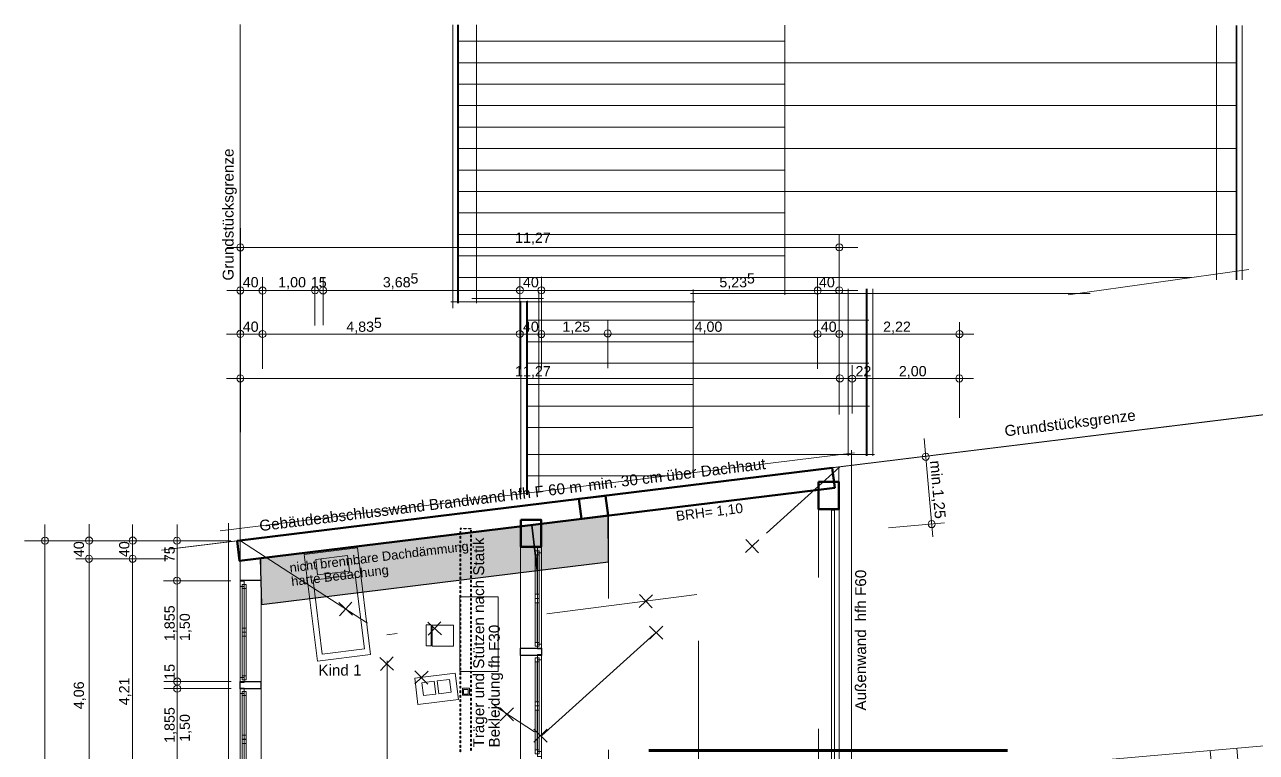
# Model space of a CAD drawing. Header units: millimetres. Extents: x 1502 to 41670, y -35 to 29713.
# Drawn here: x 1502 to 24478, y 16150 to 29713 of the extents above; entities that cross this region are included whole.
import ezdxf

# ---------------------------------------------------------------- set-up
doc = ezdxf.new("R2010")
doc.units = ezdxf.units.MM
doc.header["$LTSCALE"] = 50
doc.linetypes.add('PDF_56-4_56-4_0-0_0-0', pattern=[112.8, 56.4, -56.4, 0, 0])
doc.linetypes.add('PDF_564-4_176-4_70-6_176-4', pattern=[987.8, 564.4, -176.4, 70.6, -176.4])
for name, color, linetype in [('05_Linien_stark', 7, 'Continuous'), ('06_Linien_fein', 3, 'Continuous'), ('07_Bemassung', 6, 'Continuous'), ('08_Schnittlinie', 1, 'Continuous'), ('10_Text', 7, 'Continuous'), ('11_Sonstiges', 30, 'Continuous')]:
    doc.layers.add(name, color=color, linetype=linetype)
doc.styles.add('PLAN', font='arial.ttf')

msp = doc.modelspace()

# ---------------------------------------------------------------- hatches: boundary and pattern name
at = {"layer": '11_Sonstiges', "transparency": 33554559}
for points in [[(12389, 20558), (10961, 20383), (11064, 19538), (12393, 19702)], [(5918, 18907), (11064, 19538), (10961, 20383), (5895, 19761)]]:
    msp.add_hatch(color=7, dxfattribs=at).paths.add_polyline_path(points)

# ---------------------------------------------------------------- linework, layer by layer
at = {"layer": '05_Linien_stark', "lineweight": 15}
for p, q in [((5941, 25005), (5941, 24106)), ((6918, 25007), (6918, 24108)), ((6918, 25007), (6918, 24108)), ((7071, 25009), (7071, 24110)), ((10738, 25009), (10738, 24110)), ((10738, 25009), (10738, 24110)), ((11142, 25011), (11142, 24112)), ((16293, 25005), (16293, 24106)), ((5940, 24195), (5940, 23295)), ((10738, 24194), (10738, 23294)), ((10738, 24194), (10738, 23294)), ((11142, 24195), (11142, 23296)), ((12378, 24207), (12378, 23308)), ((16293, 24196), (16293, 23297)), ((4053, 19916), (34741, 23684)), ((4239, 19943), (34928, 23711)), ((16938, 23365), (16938, 22466)), ((18663, 20425), (17617, 20334)), ((2456, 19757), (3355, 19757)), ((2456, 19757), (3355, 19757)), ((2456, 19757), (3355, 19757)), ((2456, 19757), (3355, 19757)), ((3271, 19757), (4170, 19757)), ((3271, 19757), (4170, 19757)), ((3271, 19757), (4170, 19757)), ((3271, 19757), (4170, 19757)), ((4094, 19349), (5346, 19349)), ((4099, 17471), (5354, 17471)), ((4100, 17337), (5354, 17337))]:
    msp.add_line(p, q, dxfattribs=at)
at = {"layer": '05_Linien_stark', "lineweight": 20}
for p, q in [((16689, 21477), (16689, 20728)), ((5907, 19779), (5907, 19344)), ((5517, 19354), (5917, 19354))]:
    msp.add_line(p, q, dxfattribs=at)
at = {"layer": '05_Linien_stark', "lineweight": 50}
for points in [[(5466, 20089), (5511, 19718), (16612, 21081), (16566, 21452)], [(16313, 21189), (16690, 21189), (16690, 20680), (16313, 20680)], [(12384, 20562), (12339, 20933), (11842, 20872), (11887, 20501)], [(10758, 20484), (11135, 20484), (11135, 19983), (10758, 19983)]]:
    msp.add_lwpolyline(points, close=True, dxfattribs=at)
at = {"layer": '05_Linien_stark', "lineweight": 15}
for points in [[(16552, 20662), (16608, 20662), (16608, 8535), (16552, 8535)], [(8778, 17531), (8838, 17039), (9596, 17132), (9535, 17624)], [(8910, 17448), (8939, 17208), (9170, 17236), (9140, 17476)], [(9196, 17481), (9226, 17241), (9457, 17270), (9427, 17510)]]:
    msp.add_lwpolyline(points, close=True, dxfattribs=at)
at = {"layer": '05_Linien_stark', "lineweight": 20}
for points in [[(10751, 19978), (11140, 19978), (11140, 8054), (10751, 8054)], [(11026, 19906), (11101, 19906), (11101, 19018), (11026, 19018)], [(11026, 19832), (11101, 19832), (11101, 19095), (11026, 19095)], [(11066, 19968), (11141, 19968), (11141, 18167), (11066, 18167)], [(11066, 19868), (11141, 19868), (11141, 18076), (11066, 18076)], [(5522, 19359), (5914, 19359), (5914, 7456), (5522, 7456)], [(5522, 19338), (5597, 19338), (5597, 17542), (5522, 17542)], [(5522, 19238), (5597, 19238), (5597, 17451), (5522, 17451)], [(5561, 19203), (5636, 19203), (5636, 18467), (5561, 18467)], [(5562, 19277), (5637, 19277), (5637, 18391), (5562, 18391)], [(11026, 19015), (11101, 19015), (11101, 18126), (11026, 18126)], [(11026, 18939), (11101, 18939), (11101, 18200), (11026, 18200)], [(5562, 18387), (5637, 18387), (5637, 17501), (5562, 17501)], [(5561, 18312), (5636, 18312), (5636, 17575), (5561, 17575)], [(11066, 17971), (11141, 17971), (11141, 16164), (11066, 16164)], [(11026, 17909), (11101, 17909), (11101, 17018), (11026, 17018)], [(11026, 17835), (11101, 17835), (11101, 17094), (11026, 17094)], [(11066, 17871), (11141, 17871), (11141, 16072), (11066, 16072)], [(5522, 17347), (5597, 17347), (5597, 15544), (5522, 15544)], [(5522, 17246), (5597, 17246), (5597, 15452), (5522, 15452)], [(5562, 17285), (5637, 17285), (5637, 16395), (5562, 16395)], [(5561, 17211), (5636, 17211), (5636, 16472), (5561, 16472)], [(11026, 17014), (11101, 17014), (11101, 16122), (11026, 16122)], [(11026, 16938), (11101, 16938), (11101, 16196), (11026, 16196)], [(5561, 16317), (5636, 16317), (5636, 15577), (5561, 15577)], [(5562, 16392), (5637, 16392), (5637, 15502), (5562, 15502)]]:
    msp.add_lwpolyline(points, close=True, dxfattribs=at)
at = {"layer": '05_Linien_stark', "lineweight": 25}
for points in [[(10752, 18093), (11140, 18093), (11140, 17955), (10752, 17955)], [(5523, 17468), (5910, 17468), (5910, 17331), (5523, 17331)]]:
    msp.add_lwpolyline(points, close=True, dxfattribs=at)
at = {"layer": '06_Linien_fein', "lineweight": 9}
for p, q in [((9491, 24427), (9491, 29709)), ((9578, 24520), (9578, 29710)), ((9595, 24519), (9595, 29708)), ((9929, 24520), (9929, 29709)), ((15685, 24675), (15685, 29703)), ((23732, 24957), (23732, 29695)), ((24102, 24957), (24102, 29695)), ((24115, 24957), (24115, 29695)), ((24210, 24957), (24210, 29695)), ((9586, 29403), (15684, 29403)), ((9586, 29003), (24095, 29003)), ((9586, 28603), (15684, 28603)), ((9586, 28203), (24095, 28203)), ((9586, 27803), (15684, 27803)), ((9586, 27403), (24095, 27403)), ((9586, 27003), (15684, 27003)), ((9586, 26603), (24095, 26603)), ((9586, 26203), (15684, 26203)), ((9586, 25803), (24095, 25803)), ((9586, 25403), (15684, 25403)), ((24337, 25151), (20967, 24678)), ((9586, 25003), (23260, 25003)), ((9843, 24607), (11181, 24607)), ((11092, 20994), (11092, 24733)), ((13922, 24703), (21376, 24703)), ((13975, 21274), (13975, 24775)), ((16865, 21675), (16865, 24789)), ((17202, 21675), (17202, 24789)), ((17220, 21675), (17220, 24789)), ((17324, 21675), (17324, 24788)), ((9449, 24545), (14004, 24545)), ((10756, 20950), (10756, 24560)), ((10861, 20951), (10861, 24562)), ((10882, 20952), (10882, 24563)), ((10881, 24203), (17246, 24203)), ((10882, 23803), (13983, 23803)), ((10878, 23403), (17246, 23403)), ((10882, 23003), (13980, 23003)), ((10882, 22603), (17264, 22603)), ((10882, 22203), (13980, 22203)), ((5148, 20280), (16980, 21732)), ((10882, 21703), (17353, 21703)), ((16924, 7311), (16924, 21782)), ((10882, 21303), (13490, 21303)), ((16694, 7793), (16694, 21088)), ((5303, 6522), (5303, 20419)), ((11064, 19092), (11064, 19835)), ((5599, 18465), (5599, 19206)), ((11064, 18196), (11064, 18941)), ((5599, 17571), (5599, 18314)), ((11064, 17092), (11064, 17838)), ((5599, 16470), (5599, 17213)), ((11064, 16193), (11064, 16941)), ((16721, 15581), (29635, 16711)), ((5599, 15573), (5599, 16319)), ((24279, 8423), (23618, 16178)), ((24777, 8461), (24115, 16229))]:
    msp.add_line(p, q, dxfattribs=at)
at = {"layer": '06_Linien_fein', "linetype": 'PDF_56-4_56-4_0-0_0-0', "lineweight": 9}
for p, q in [((11148, 16463), (16700, 21462)), ((12392, 7739), (12392, 20567)), ((16307, 8130), (16307, 20668)), ((14069, 9770), (14069, 19105)), ((8267, 9393), (8267, 18310)), ((11147, 12158), (11147, 16591))]:
    msp.add_line(p, q, dxfattribs=at)
at = {"layer": '06_Linien_fein', "lineweight": 5}
for p, q in [((14949, 19873), (15197, 20112)), ((14949, 19873), (15197, 20112)), ((15193, 19868), (14953, 20117)), ((15193, 19868), (14953, 20117)), ((12964, 18847), (13213, 19087)), ((12964, 18847), (13213, 19087)), ((13208, 18843), (12968, 19092)), ((13208, 18843), (12968, 19092)), ((7616, 18706), (7363, 18942)), ((7616, 18706), (7363, 18942)), ((7372, 18697), (7607, 18950)), ((7372, 18697), (7607, 18950)), ((9276, 18341), (9023, 18577)), ((9276, 18341), (9023, 18577)), ((9031, 18333), (9267, 18585)), ((9031, 18333), (9267, 18585)), ((13159, 18258), (13404, 18502)), ((13404, 18258), (13159, 18502)), ((13159, 18258), (13404, 18502)), ((13404, 18258), (13159, 18502)), ((8137, 17676), (8373, 17928)), ((8137, 17676), (8373, 17928)), ((8381, 17684), (8129, 17920)), ((8381, 17684), (8129, 17920)), ((8779, 17424), (9027, 17664)), ((8779, 17424), (9027, 17664)), ((9023, 17420), (8783, 17668)), ((9023, 17420), (8783, 17668)), ((10374, 16734), (10619, 16979)), ((10619, 16734), (10374, 16979)), ((10374, 16734), (10619, 16979)), ((10619, 16734), (10374, 16979)), ((11003, 16337), (11247, 16582)), ((11247, 16337), (11003, 16582)), ((11003, 16337), (11247, 16582)), ((11247, 16337), (11003, 16582))]:
    msp.add_line(p, q, dxfattribs=at)
at = {"layer": '06_Linien_fein', "lineweight": 9}
for points in [[(6962, 17852), (7954, 17974), (7710, 19959), (6718, 19837)], [(6966, 19456), (7562, 19529), (7526, 19818), (6931, 19745)], [(7052, 17979), (7839, 18076), (7669, 19457), (6882, 19360)]]:
    msp.add_lwpolyline(points, close=True, dxfattribs=at)
at = {"layer": '06_Linien_fein', "lineweight": 5}
for points in [[(8992, 18525), (9083, 18525), (9083, 18132), (8992, 18132)], [(9106, 18521), (9500, 18521), (9500, 18128), (9106, 18128)]]:
    msp.add_lwpolyline(points, close=True, dxfattribs=at)
at = {"layer": '07_Bemassung', "lineweight": 15}
for p, q in [((5524, 2484), (5524, 29713)), ((5527, 25921), (5527, 22118)), ((16696, 25797), (16696, 22448)), ((5273, 25559), (17046, 25559)), ((5273, 24759), (17043, 24759)), ((18938, 24167), (18938, 22384)), ((5268, 23946), (19205, 23946)), ((5268, 23118), (19200, 23118)), ((18441, 20165), (18280, 22002)), ((1878, 6349), (1878, 20395)), ((2703, 6351), (2703, 20400)), ((3516, 6345), (3516, 20397)), ((4344, 6346), (4344, 20395)), ((1502, 20094), (5350, 20094))]:
    msp.add_line(p, q, dxfattribs=at)
at = {"layer": '07_Bemassung', "linetype": 'PDF_56-4_56-4_0-0_0-0', "lineweight": 9}
for p, q in [((5530, 20094), (11011, 16535)), ((14041, 19092), (8258, 18341))]:
    msp.add_line(p, q, dxfattribs=at)
at = {"layer": '07_Bemassung'}
for points in [[(9652, 20324), (9627, 20324), (9627, 20307), (9634, 20307), (9634, 20317), (9652, 20317)], [(9627, 20264), (9634, 20264), (9634, 20222), (9627, 20222)], [(9695, 20324), (9737, 20324), (9737, 20317), (9695, 20317)], [(9779, 20324), (9822, 20324), (9822, 20317), (9779, 20317)], [(9823, 20290), (9830, 20290), (9830, 20248), (9823, 20248)], [(9627, 20180), (9634, 20180), (9634, 20137), (9627, 20137)], [(9627, 20095), (9634, 20095), (9634, 20053), (9627, 20053)], [(9627, 20010), (9634, 20010), (9634, 19968), (9627, 19968)], [(9823, 20205), (9830, 20205), (9830, 20163), (9823, 20163)], [(9823, 20121), (9830, 20121), (9830, 20078), (9823, 20078)], [(9823, 20036), (9830, 20036), (9830, 19994), (9823, 19994)], [(9627, 19926), (9634, 19926), (9634, 19883), (9627, 19883)], [(9627, 19841), (9634, 19841), (9634, 19799), (9627, 19799)], [(9823, 19951), (9830, 19951), (9830, 19909), (9823, 19909)], [(9823, 19867), (9830, 19867), (9830, 19824), (9823, 19824)], [(9823, 19782), (9830, 19782), (9830, 19740), (9823, 19740)], [(9627, 19756), (9634, 19756), (9634, 19714), (9627, 19714)], [(9627, 19672), (9634, 19672), (9634, 19629), (9627, 19629)], [(9627, 19587), (9634, 19587), (9634, 19545), (9627, 19545)], [(9823, 19697), (9830, 19697), (9830, 19655), (9823, 19655)], [(9823, 19613), (9830, 19613), (9830, 19570), (9823, 19570)], [(9627, 19502), (9634, 19502), (9634, 19460), (9627, 19460)], [(9627, 19418), (9634, 19418), (9634, 19375), (9627, 19375)], [(9627, 19333), (9634, 19333), (9634, 19291), (9627, 19291)], [(9823, 19528), (9830, 19528), (9830, 19486), (9823, 19486)], [(9823, 19443), (9830, 19443), (9830, 19401), (9823, 19401)], [(9823, 19359), (9830, 19359), (9830, 19316), (9823, 19316)], [(9627, 19248), (9634, 19248), (9634, 19206), (9627, 19206)], [(9627, 19164), (9634, 19164), (9634, 19121), (9627, 19121)], [(9627, 19079), (9634, 19079), (9634, 19037), (9627, 19037)], [(9823, 19274), (9830, 19274), (9830, 19232), (9823, 19232)], [(9823, 19189), (9830, 19189), (9830, 19147), (9823, 19147)], [(9823, 19105), (9830, 19105), (9830, 19062), (9823, 19062)], [(9627, 18994), (9634, 18994), (9634, 18952), (9627, 18952)], [(9627, 18910), (9634, 18910), (9634, 18867), (9627, 18867)], [(9823, 19020), (9830, 19020), (9830, 18978), (9823, 18978)], [(9823, 18935), (9830, 18935), (9830, 18893), (9823, 18893)], [(9823, 18851), (9830, 18851), (9830, 18808), (9823, 18808)], [(9627, 18825), (9634, 18825), (9634, 18783), (9627, 18783)], [(9627, 18740), (9634, 18740), (9634, 18698), (9627, 18698)], [(9627, 18656), (9634, 18656), (9634, 18613), (9627, 18613)], [(9823, 18766), (9830, 18766), (9830, 18724), (9823, 18724)], [(9823, 18681), (9830, 18681), (9830, 18639), (9823, 18639)], [(9627, 18571), (9634, 18571), (9634, 18529), (9627, 18529)], [(9627, 18486), (9634, 18486), (9634, 18444), (9627, 18444)], [(9627, 18402), (9634, 18402), (9634, 18359), (9627, 18359)], [(9823, 18597), (9830, 18597), (9830, 18554), (9823, 18554)], [(9823, 18512), (9830, 18512), (9830, 18470), (9823, 18470)], [(9823, 18427), (9830, 18427), (9830, 18385), (9823, 18385)], [(9627, 18317), (9634, 18317), (9634, 18275), (9627, 18275)], [(9627, 18232), (9634, 18232), (9634, 18190), (9627, 18190)], [(9823, 18343), (9830, 18343), (9830, 18300), (9823, 18300)], [(9823, 18258), (9830, 18258), (9830, 18216), (9823, 18216)], [(9823, 18173), (9830, 18173), (9830, 18131), (9823, 18131)], [(9627, 18148), (9634, 18148), (9634, 18105), (9627, 18105)], [(9627, 18063), (9634, 18063), (9634, 18021), (9627, 18021)], [(9627, 17978), (9634, 17978), (9634, 17936), (9627, 17936)], [(9823, 18089), (9830, 18089), (9830, 18046), (9823, 18046)], [(9823, 18004), (9830, 18004), (9830, 17962), (9823, 17962)], [(9627, 17894), (9634, 17894), (9634, 17851), (9627, 17851)], [(9627, 17809), (9634, 17809), (9634, 17767), (9627, 17767)], [(9627, 17724), (9634, 17724), (9634, 17682), (9627, 17682)], [(9823, 17919), (9830, 17919), (9830, 17877), (9823, 17877)], [(9823, 17835), (9830, 17835), (9830, 17792), (9823, 17792)], [(9823, 17750), (9830, 17750), (9830, 17708), (9823, 17708)], [(9627, 17640), (9634, 17640), (9634, 17597), (9627, 17597)], [(9627, 17555), (9634, 17555), (9634, 17513), (9627, 17513)], [(9627, 17470), (9634, 17470), (9634, 17428), (9627, 17428)], [(9823, 17665), (9830, 17665), (9830, 17623), (9823, 17623)], [(9823, 17581), (9830, 17581), (9830, 17538), (9823, 17538)], [(9823, 17496), (9830, 17496), (9830, 17454), (9823, 17454)], [(9627, 17386), (9634, 17386), (9634, 17343), (9627, 17343)], [(9627, 17301), (9634, 17301), (9634, 17259), (9627, 17259)], [(9823, 17411), (9830, 17411), (9830, 17369), (9823, 17369)], [(9823, 17327), (9830, 17327), (9830, 17284), (9823, 17284)], [(9823, 17242), (9830, 17242), (9830, 17200), (9823, 17200)], [(9627, 17216), (9634, 17216), (9634, 17174), (9627, 17174)], [(9627, 17132), (9634, 17132), (9634, 17089), (9627, 17089)], [(9627, 17047), (9634, 17047), (9634, 17005), (9627, 17005)], [(9823, 17157), (9830, 17157), (9830, 17115), (9823, 17115)], [(9823, 17073), (9830, 17073), (9830, 17030), (9823, 17030)], [(9627, 16962), (9634, 16962), (9634, 16920), (9627, 16920)], [(9627, 16878), (9634, 16878), (9634, 16835), (9627, 16835)], [(9627, 16793), (9634, 16793), (9634, 16751), (9627, 16751)], [(9823, 16988), (9830, 16988), (9830, 16946), (9823, 16946)], [(9823, 16903), (9830, 16903), (9830, 16861), (9823, 16861)], [(9823, 16819), (9830, 16819), (9830, 16776), (9823, 16776)], [(9627, 16708), (9634, 16708), (9634, 16666), (9627, 16666)], [(9627, 16624), (9634, 16624), (9634, 16581), (9627, 16581)], [(9823, 16734), (9830, 16734), (9830, 16692), (9823, 16692)], [(9823, 16649), (9830, 16649), (9830, 16607), (9823, 16607)], [(9823, 16565), (9830, 16565), (9830, 16522), (9823, 16522)], [(9627, 16539), (9634, 16539), (9634, 16497), (9627, 16497)], [(9627, 16454), (9634, 16454), (9634, 16412), (9627, 16412)], [(9627, 16370), (9634, 16370), (9634, 16327), (9627, 16327)], [(9823, 16480), (9830, 16480), (9830, 16438), (9823, 16438)], [(9823, 16395), (9830, 16395), (9830, 16353), (9823, 16353)], [(9627, 16285), (9634, 16285), (9634, 16243), (9627, 16243)], [(9627, 16200), (9634, 16200), (9634, 16158), (9627, 16158)], [(9823, 16311), (9830, 16311), (9830, 16268), (9823, 16268)], [(9823, 16226), (9830, 16226), (9830, 16184), (9823, 16184)]]:
    msp.add_lwpolyline(points, close=True, dxfattribs=at)
at = {"layer": '07_Bemassung', "lineweight": 5}
msp.add_lwpolyline([(9621, 19050), (10336, 19050), (10336, 17659), (9621, 17659)], close=True, dxfattribs=at)
at = {"layer": '07_Bemassung', "lineweight": 20}
for points in [[(9667, 17343), (9797, 17343), (9797, 17213), (9667, 17213)], [(9687, 17323), (9777, 17323), (9777, 17233), (9687, 17233)]]:
    msp.add_lwpolyline(points, close=True, dxfattribs=at)
at = {"layer": '07_Bemassung', "lineweight": 18}
for centre in [(5526, 25560), (16698, 25563), (5525, 24759), (5940, 24757), (6918, 24762), (7070, 24759), (10739, 24764), (11141, 24761), (16293, 24757), (16697, 24760), (5524, 23950), (5940, 23946), (10738, 23948), (11141, 23945), (12378, 23957), (16292, 23946), (16698, 23947), (18939, 23945), (5524, 23119), (16709, 23119), (16938, 23115), (18937, 23118), (18310, 21658), (18421, 20404), (1881, 20095), (2705, 20097), (3519, 20097), (4343, 20094), (2701, 19757), (2701, 19757), (3516, 19758), (3516, 19758), (4343, 19349), (4348, 17470), (4348, 17336)]:
    msp.add_circle(centre, 65.8, dxfattribs=at)
at = {"layer": '08_Schnittlinie', "linetype": 'PDF_564-4_176-4_70-6_176-4', "lineweight": 70}
msp.add_line((19833, 16182), (13144, 16182), dxfattribs=at)
at = {"layer": '11_Sonstiges'}
for points in [[(12389, 20558), (10961, 20383), (11064, 19538), (12393, 19702)], [(5918, 18907), (11064, 19538), (10961, 20383), (5895, 19761)]]:
    msp.add_lwpolyline(points, close=True, dxfattribs=at)

# ---------------------------------------------------------------- texts
at = {"layer": '07_Bemassung', "style": 'PLAN'}
for s, height, p in [('11,27', 190.5, (10650, 25646)), ('5', 190, (8699, 24888)), ('5', 190, (14975, 24888)), ('40', 190.5, (5570, 24817)), ('1,00', 190.5, (6232, 24817)), ('15', 190.5, (6840, 24817)), ('3,68', 190.5, (8184, 24817)), ('40', 190.5, (10797, 24817)), ('5,23', 190.5, (14460, 24817)), ('40', 190.5, (16318, 24817)), ('40', 190.5, (5570, 23988)), ('4,83', 190.5, (7502, 23988)), ('5', 190, (8017, 24059)), ('40', 190.5, (10797, 23988)), ('1,25', 190.5, (11533, 23988)), ('4,00', 190.5, (13999, 23988)), ('40', 190.5, (16352, 23988)), ('2,22', 190.5, (17515, 23988)), ('11,27', 190.5, (10650, 23159)), ('22', 190.5, (17000, 23159)), ('2,00', 190.5, (17809, 23159))]:
    msp.add_text(s, height=height, dxfattribs=at).set_placement(p)
for s, p in [('40', (2608, 19788)), ('40', (3455, 19788)), ('75', (4301, 19694)), ('1,855', (4301, 18223)), ('1,50', (4584, 18224)), ('15', (4301, 17502)), ('4,21', (3455, 17027)), ('4,06', (2608, 16954)), ('1,855', (4301, 16326)), ('1,50', (4584, 16345))]:
    msp.add_text(s, height=190.5, rotation=90, dxfattribs=at).set_placement(p)
at = {"layer": '10_Text', "style": 'PLAN'}
for s, height, rotation, p in [('Grundstücksgrenze', 203.2, 90, (5399, 24943)), ('Grundstücksgrenze', 203.2, 7, (19793, 22037)), ('min. 30 cm über Dachhaut', 203.2, 7, (12028, 21025)), ('min.1,25', 203.2, 275, (18389, 21581)), ('Gebäudeabschlusswand Brandwand hfh F 60 m', 203.2, 7, (5893, 20271)), ('BRH= 1,10', 183.3, 7, (13662, 20463)), ('nicht brennbare Dachdämmung', 171.92, 7, (6454, 19503)), ('Träger und Stützen nach Statik', 203.2, 90, (10073, 16240)), ('harte Bedachung', 171.92, 7, (6485, 19249)), ('hfh F60', 203.2, 90, (17198, 18591)), ('Bekleidung fh F30', 203.2, 90, (10364, 16240)), ('Außenwand', 203.2, 90, (17198, 16928))]:
    msp.add_text(s, height=height, rotation=rotation, dxfattribs=at).set_placement(p)
msp.add_text('Kind 1', height=203.2, dxfattribs=at).set_placement((6981, 17580))

doc.saveas('drawing.dxf')
